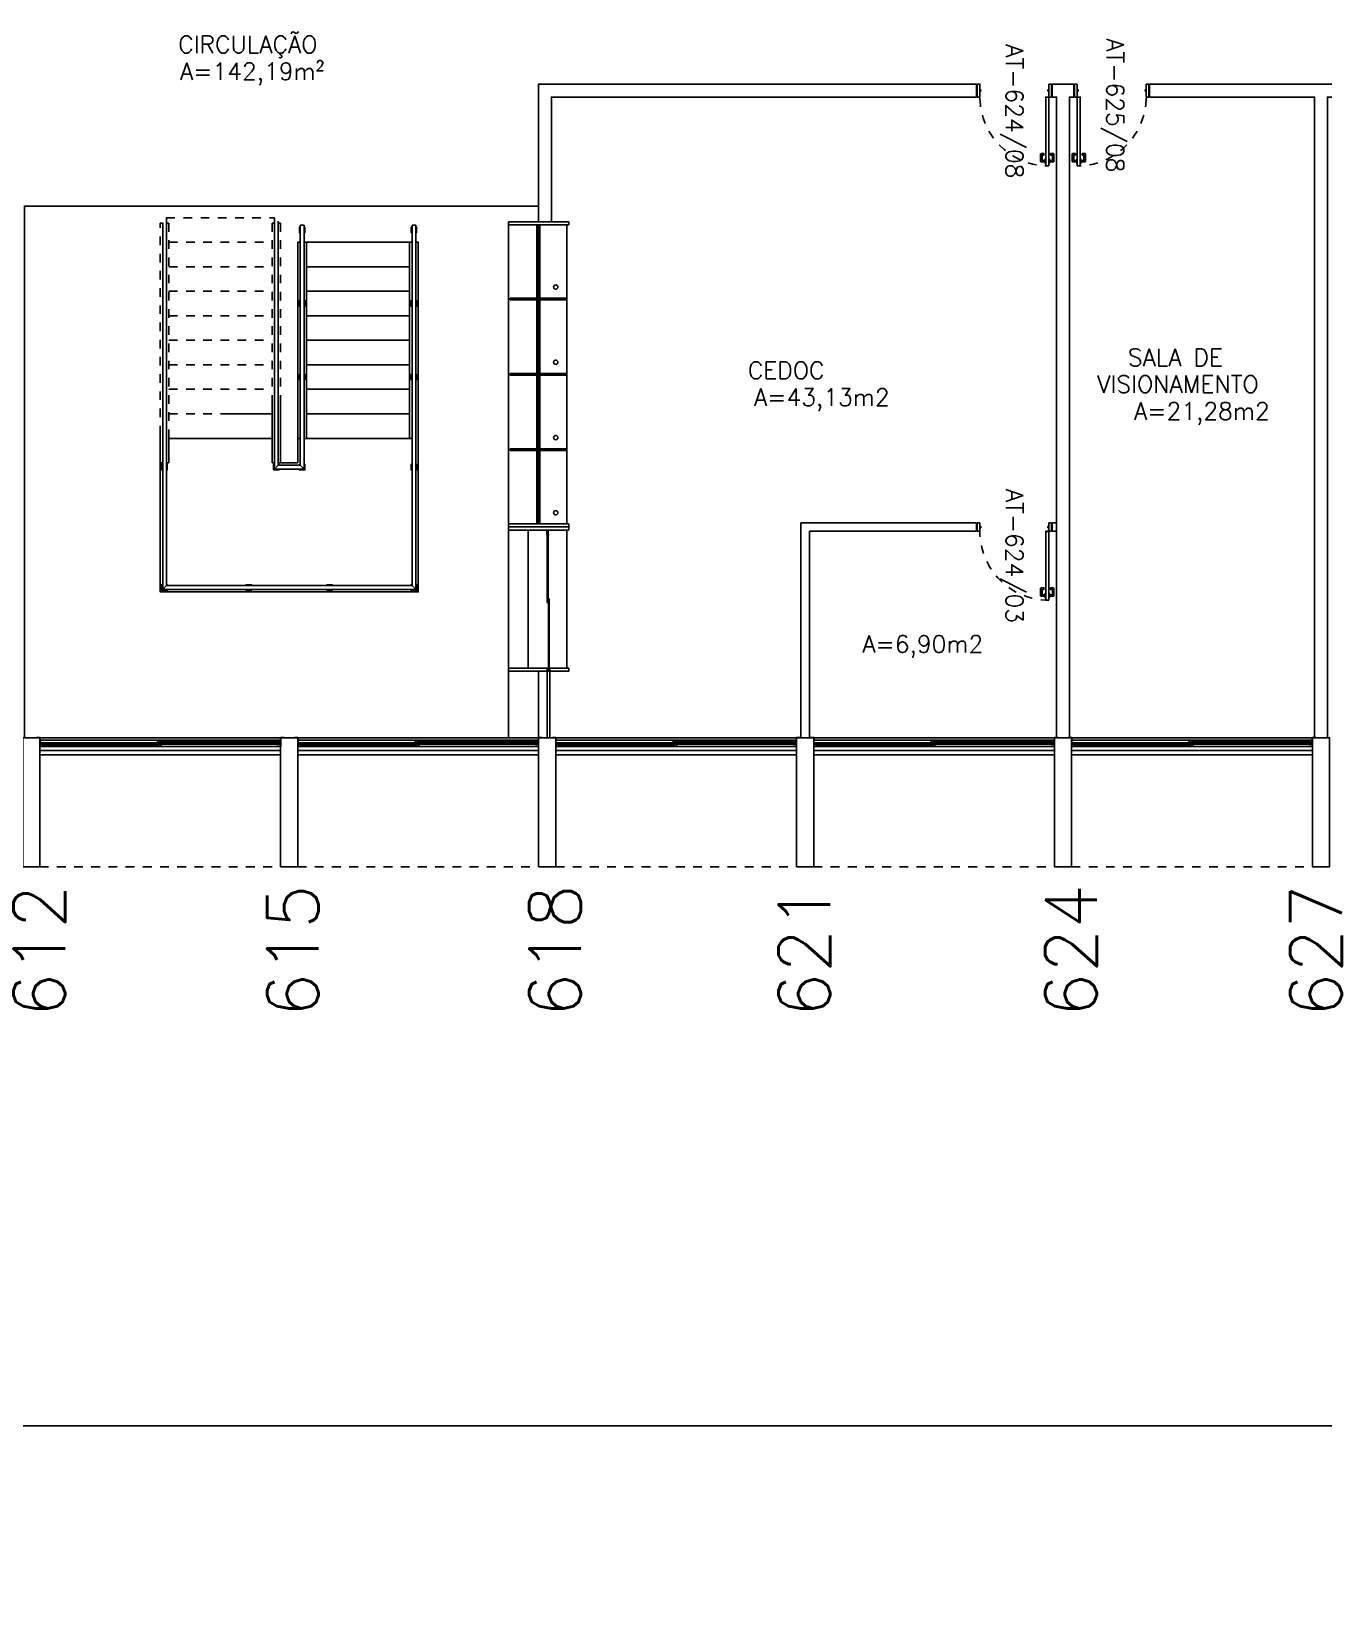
# Model space of a CAD drawing. Extents: x 34 to 586, y 527 to 658.
# Drawn here: x 181.08 to 196.11, y 531.45 to 549.67 of the extents above; entities that cross this region are included whole.
import ezdxf
from ezdxf.enums import TextEntityAlignment as Align

# ---------------------------------------------------------------- set-up
doc = ezdxf.new("R2010")
doc.units = 0
doc.header["$LTSCALE"] = 0.02
doc.header["$MEASUREMENT"] = 0
doc.header["$PDMODE"] = 98
doc.linetypes.add('HIDDEN', pattern=[0.375, 0.25, -0.125])
doc.linetypes.add('HIDDEN2', pattern=[0.1875, 0.125, -0.0625])
doc.layers.get('0').update_dxf_attribs({"linetype": 'CONTINUOUS'})
doc.layers.get('DEFPOINTS').update_dxf_attribs({"linetype": 'CONTINUOUS'})
for name, color, linetype in [('AR-ALV-BXA', 1, 'CONTINUOUS'), ('AR-BNC-VT1', 1, 'CONTINUOUS'), ('AR-BNC-VT2', 22, 'CONTINUOUS'), ('AR-COB-PRJ', 1, 'HIDDEN'), ('AR-COR-VT1', 2, 'CONTINUOUS'), ('AR-COR-VT2', 2, 'CONTINUOUS'), ('AR-DIV', 2, 'CONTINUOUS'), ('AR-DIV-CNG', 9, 'CONTINUOUS'), ('AR-ESC-PRJ', 1, 'HIDDEN'), ('AR-ESQ', 7, 'CONTINUOUS'), ('AR-EST-CNC', 3, 'CONTINUOUS'), ('AR-EST-CNC-IDE', 2, 'CONTINUOUS'), ('AR-FOR-VT1', 1, 'CONTINUOUS'), ('AR-PIS', 1, 'CONTINUOUS'), ('AR-PIS-VT1', 1, 'CONTINUOUS'), ('AR-PIS-VT2', 1, 'CONTINUOUS'), ('AR-REV', 2, 'CONTINUOUS'), ('BI-ESC', 7, 'CONTINUOUS'), ('BI-ESQ', 7, 'CONTINUOUS'), ('BI-POR', 1, 'CONTINUOUS'), ('BL-ESQ-01', 1, 'CONTINUOUS'), ('BL-ESQ-02', 2, 'CONTINUOUS'), ('BL-ESQ-PRJ', 1, 'HIDDEN'), ('DT-ESQ-CRT', 1, 'CONTINUOUS'), ('DT-ESQ-VT1', 1, 'CONTINUOUS'), ('DT-ESQ-VT2', 2, 'CONTINUOUS'), ('ESQ', 2, 'CONTINUOUS'), ('ESTR', 3, 'CONTINUOUS'), ('PROJ', 1, 'HIDDEN2'), ('TEXTO', 2, 'CONTINUOUS'), ('TEXTO-CENTRO-CUSTO', 2, 'CONTINUOUS'), ('TEXTO-ENDEREÇO', 2, 'CONTINUOUS'), ('ÁREA', 2, 'CONTINUOUS')]:
    doc.layers.add(name, color=color, linetype=linetype)
doc.styles.add('1', font='romans.shx', dxfattribs={"height": 1.1})
doc.styles.add('NOPILAR', font='simplex.shx', dxfattribs={"height": 0.6})
doc.styles.add('UNB-100', font='simplex.shx', dxfattribs={"height": 0.2})
doc.styles.add('UNB-100-1', font='simplex.shx', dxfattribs={"height": 0.2})
doc.dimstyles.new('1-600', dxfattribs={"dimtxt": 1.1, "dimasz": 2.5, "dimexe": 2, "dimexo": 4, "dimgap": 0.2, "dimtad": 1, "dimdec": 0, "dimzin": 4, "dimdsep": 46, "dimlunit": 6, "dimtxsty": '1', "dimblk1": 'NONE', "dimblk2": 'NONE', "dimsah": 1, "dimcen": 0, "dimclrd": 2, "dimclre": 2, "dimclrt": 2, "dimadec": 0, "dimazin": 0, "dimtfac": 1, "dimtdec": 0, "dimtmove": 2, "dimatfit": 3, "dimldrblk": 'NONE', "dimfxl": 1, "dimtolj": 1, "dimtzin": 0, "dimarcsym": 0})

# ---------------------------------------------------------------- blocks, each defined once
blk = doc.blocks.new('*D42')
at = {"layer": 'DEFPOINTS', "color": 0, "transparency": 16777216}
for p in [(163.176, 539.953), (259.176, 539.953), (259.176, 533.453)]:
    blk.add_point(p, dxfattribs=at)
at = {"layer": 'TEXTO-CENTRO-CUSTO', "color": 2, "lineweight": -2, "transparency": 16777216}
for p, q in [((163.176, 535.953), (163.176, 531.453)), ((259.176, 535.953), (259.176, 531.453)), ((163.176, 533.453), (259.176, 533.453))]:
    blk.add_line(p, q, dxfattribs=at)
at = {"layer": 'TEXTO-CENTRO-CUSTO', "color": 2, "transparency": 16777216, "insert": (211.176, 534.386), "char_height": 1.1, "attachment_point": 5, "style": '1'}
blk.add_mtext('\\A1;Comunicação', dxfattribs=at)
blk = doc.blocks.new('_NONE')
at = {"color": 0, "linetype": 'ByBlock'}
blk.add_circle((0, 0), 0.25, dxfattribs=at)
blk = doc.blocks.new('ev01c')
at = {"layer": 'AR-DIV-CNG'}
blk.add_lwpolyline([(-0.003, 0.245), (-0.003, -0.455)], dxfattribs=at)
at = {"layer": 'BL-ESQ-01'}
for p, q in [((0, 0.005), (0, 0.008)), ((0, 0.008), (0.046, 0.008)), ((0.046, 0.016), (0.046, 0.008)), ((0.046, 0.016), (0.049, 0.016)), ((0.049, 0.016), (0.049, 0.005)), ((0, -0.005), (0, -0.008)), ((0, -0.008), (0.049, -0.008)), ((0.049, -0.008), (0.049, -0.005))]:
    blk.add_line(p, q, dxfattribs=at)
at = {"layer": 'DT-ESQ-VT2'}
for points in [[(0, 0.005), (0, -0.005), (0.841, -0.005), (0.841, 0.005), (0, 0.005)], [(0.799, 0.02), (0.799, 0.01), (1.639, 0.01), (1.639, 0.02), (0.799, 0.02)]]:
    blk.add_lwpolyline(points, dxfattribs=at)
blk = doc.blocks.new('perfil')
at = {"layer": 'DT-ESQ-CRT'}
for p, q in [((0.131, -5.779), (0.131, -5.878)), ((0.171, -5.777), (0.133, -5.777)), ((0.133, -5.879), (0.133, -5.78)), ((0.134, -5.779), (0.171, -5.779)), ((0.171, -5.779), (0.171, -5.777)), ((0.13, -5.879), (0.093, -5.879)), ((0.093, -5.879), (0.093, -5.881)), ((0.093, -5.881), (0.131, -5.881))]:
    blk.add_line(p, q, dxfattribs=at)
for centre, radius, start, end in [((0.133, -5.779), 0.002, 90, 180), ((0.134, -5.78), 0.001, 90, 180), ((0.13, -5.878), 0.001, 270, 360), ((0.131, -5.879), 0.002, 270, 360)]:
    blk.add_arc(centre, radius, start, end, dxfattribs=at)
blk = doc.blocks.new('ef02')
at = {"layer": 'DT-ESQ-CRT'}
for points in [[(0.03, 0.051, -0.414214), (0.028, 0.053), (0.028, 0.077, 0.414214), (0.027, 0.078), (0.002, 0.078, 0.414214), (0.001, 0.077), (0.001, 0.065), (0, 0.065), (0, 0.077, -0.414214), (0.002, 0.079), (0.028, 0.079, -0.414214), (0.03, 0.077), (0.03, 0.053, 0.414214), (0.031, 0.052), (0.043, 0.052, -1), (0.043, 0.049), (0.002, 0.049, -0.414214), (0, 0.051), (0, 0.064), (0.001, 0.064), (0.001, 0.052, 0.414214), (0.002, 0.051), (0.043, 0.051)], [(1.376, 0.051, 0.414214), (1.378, 0.053), (1.378, 0.077, -0.414214), (1.379, 0.078), (1.404, 0.078, -0.414214), (1.405, 0.077), (1.405, 0.065), (1.407, 0.065), (1.407, 0.077, 0.414214), (1.405, 0.079), (1.379, 0.079, 0.414214), (1.377, 0.077), (1.377, 0.053, -0.414214), (1.376, 0.052), (1.363, 0.052, 1), (1.363, 0.049), (1.405, 0.049, 0.414214), (1.407, 0.051), (1.407, 0.064), (1.405, 0.064), (1.405, 0.052, -0.414214), (1.404, 0.051), (1.363, 0.051)], [(1.366, 0.104), (1.364, 0.104), (1.364, 0.119, -0.414214), (1.366, 0.121), (1.387, 0.121, -0.414214), (1.389, 0.119), (1.389, 0.095, 0.414214), (1.39, 0.094), (1.403, 0.094, -1), (1.403, 0.091), (1.366, 0.091, -0.414214), (1.364, 0.093), (1.364, 0.102), (1.366, 0.102), (1.366, 0.093, 0.414214), (1.367, 0.092), (1.403, 0.092), (1.39, 0.092, -0.414214), (1.388, 0.094), (1.388, 0.118, 0.414214), (1.387, 0.119), (1.367, 0.119, 0.414214), (1.366, 0.118), (1.366, 0.104)], [(2.79, 0.104), (2.792, 0.104), (2.792, 0.119, 0.414214), (2.79, 0.121), (2.769, 0.121, 0.414214), (2.767, 0.119), (2.767, 0.095, -0.414214), (2.766, 0.094), (2.753, 0.094, 1), (2.753, 0.091), (2.79, 0.091, 0.414214), (2.792, 0.093), (2.792, 0.102), (2.79, 0.102), (2.79, 0.093, -0.414214), (2.789, 0.092), (2.753, 0.092), (2.766, 0.092, 0.414214), (2.768, 0.094), (2.768, 0.118, -0.414214), (2.769, 0.119), (2.789, 0.119, -0.414214), (2.79, 0.118), (2.79, 0.104)], [(2.767, 0.123), (2.767, 0.122), (2.795, 0.122, -0.414214), (2.796, 0.121), (2.796, 0.091, -0.414214), (2.795, 0.09), (2.767, 0.09), (2.767, 0.088), (2.795, 0.088, 0.414214), (2.797, 0.09), (2.797, 0.121, 0.414214), (2.795, 0.123), (2.767, 0.123)]]:
    blk.add_lwpolyline(points, format="xyb", dxfattribs=at)
for points in [[(0.04, 0.077), (0.03, 0.077), (0.03, 0.078), (0.041, 0.078, -0.414214), (0.043, 0.076), (0.043, 0.068, -0.414214), (0.041, 0.066), (0.03, 0.066), (0.03, 0.067), (0.04, 0.067, 0.414214), (0.041, 0.068), (0.041, 0.076, 0.414214)], [(1.367, 0.077), (1.377, 0.077), (1.377, 0.078), (1.366, 0.078, 0.414214), (1.364, 0.076), (1.364, 0.068, 0.414214), (1.366, 0.066), (1.377, 0.066), (1.377, 0.067), (1.367, 0.067, -0.414214), (1.366, 0.068), (1.366, 0.076, -0.414214)], [(1.4, 0.119), (1.389, 0.119), (1.389, 0.121), (1.4, 0.121, -0.414214), (1.402, 0.119), (1.402, 0.11, -0.414214), (1.4, 0.108), (1.389, 0.108), (1.389, 0.11), (1.4, 0.11, 0.414214), (1.401, 0.111), (1.401, 0.118, 0.414214)], [(2.756, 0.119), (2.767, 0.119), (2.767, 0.121), (2.756, 0.121, 0.414214), (2.754, 0.119), (2.754, 0.11, 0.414214), (2.756, 0.108), (2.767, 0.108), (2.767, 0.11), (2.756, 0.11, -0.414214), (2.755, 0.111), (2.755, 0.118, -0.414214)]]:
    blk.add_lwpolyline(points, format="xyb", close=True, dxfattribs=at)
at = {"layer": 'DT-ESQ-VT1'}
for p, q in [((0, 0.149), (2.799, 0.149)), ((0, 0.121), (2.756, 0.121)), ((0, 0.091), (2.753, 0.091)), ((0, 0), (2.799, 0)), ((0.028, 0.079), (1.379, 0.079)), ((0.043, 0.049), (2.76, 0.049))]:
    blk.add_line(p, q, dxfattribs=at)
at = {"layer": 'DT-ESQ-VT2'}
for p, q in [((0.031, 0.062), (1.375, 0.062)), ((0.031, 0.062), (0.031, 0.056)), ((0.031, 0.056), (1.375, 0.056)), ((1.375, 0.062), (1.375, 0.056)), ((1.391, 0.104), (2.765, 0.104)), ((1.391, 0.104), (1.391, 0.098)), ((1.391, 0.098), (2.765, 0.098)), ((2.765, 0.104), (2.765, 0.098))]:
    blk.add_line(p, q, dxfattribs=at)
at = {"extrusion": (0, 0, -1), "zscale": -1, "rotation": 180}
blk.add_blockref('perfil', (0.133, -5.729), dxfattribs=at)
at = {"rotation": 180}
blk.add_blockref('perfil', (2.93, -5.729), dxfattribs=at)
blk = doc.blocks.new('pm04')
at = {"layer": 'BL-ESQ-01'}
for points in [[(0.041, 0.922), (0.041, 0.87), (0.034, 0.87), (0.034, 0.922)], [(0.076, 0.922), (0.076, 0.87), (0.083, 0.87), (0.083, 0.922)]]:
    blk.add_lwpolyline(points, close=True, dxfattribs=at)
for points in [[(0.034, 0.905), (-0.01, 0.905, 0.414214), (-0.019, 0.896), (-0.019, 0.816, 0.414214), (-0.01, 0.807), (0.019, 0.807), (0.019, 0.825), (-0.001, 0.825), (-0.001, 0.887), (0.034, 0.887)], [(0.083, 0.905), (0.127, 0.905, -0.414214), (0.136, 0.896), (0.136, 0.816, -0.414214), (0.127, 0.807), (0.098, 0.807), (0.098, 0.825), (0.118, 0.825), (0.118, 0.887), (0.083, 0.887)]]:
    blk.add_lwpolyline(points, format="xyb", dxfattribs=at)
at = {"layer": 'BL-ESQ-02'}
for p, q in [((0.01, 0), (0.01, 0.15)), ((0.04, 0.15), (0.01, 0.15)), ((0.04, 0), (0.01, 0)), ((0.04, 0), (0.04, 0.15))]:
    blk.add_line(p, q, dxfattribs=at)
for points in [[(0.041, 0.951), (0.041, 0.151), (0.076, 0.151), (0.076, 0.951)], [(0.04, 0.067), (0.04, 0.082), (0.05, 0.082), (0.05, 0.067)], [(0.842, 0.067), (0.842, 0.082), (0.832, 0.082), (0.832, 0.067)], [(0.872, 0), (0.842, 0), (0.842, 0.15), (0.872, 0.15)]]:
    blk.add_lwpolyline(points, close=True, dxfattribs=at)
for points in [[(0.01, 0.14), (0, 0.14), (0, 0.01), (0.01, 0.01)], [(0.872, 0.14), (0.882, 0.14), (0.882, 0.01), (0.872, 0.01)]]:
    blk.add_lwpolyline(points, dxfattribs=at)
at = {"layer": 'BL-ESQ-PRJ'}
blk.add_arc((0.041, 0.151), 0.801, 1.0013, 87.4949, dxfattribs=at)
blk = doc.blocks.new('fac-escada-planta térreo')
at = {"layer": 'AR-COR-VT1', "linetype": 'Continuous'}
for points in [[(0.044, 4.176), (0.034, 4.176), (0.034, 4.239), (0.044, 4.239)], [(0.088, 4.239), (0.098, 4.239), (0.098, 4.176), (0.088, 4.176)], [(1.344, 4.176), (1.334, 4.176), (1.334, 4.239), (1.344, 4.239)], [(1.388, 4.239), (1.398, 4.239), (1.398, 4.176), (1.388, 4.176)], [(0.044, 3.321), (0.034, 3.321), (0.034, 3.384), (0.044, 3.384)], [(0.088, 3.384), (0.098, 3.384), (0.098, 3.321), (0.088, 3.321)], [(1.344, 3.321), (1.334, 3.321), (1.334, 3.384), (1.344, 3.384)], [(1.388, 3.384), (1.398, 3.384), (1.398, 3.321), (1.388, 3.321)], [(0.044, 2.466), (0.034, 2.466), (0.034, 2.529), (0.044, 2.529)], [(0.088, 2.529), (0.098, 2.529), (0.098, 2.466), (0.088, 2.466)], [(1.344, 2.466), (1.334, 2.466), (1.334, 2.529), (1.344, 2.529)], [(1.388, 2.529), (1.398, 2.529), (1.398, 2.466), (1.388, 2.466)], [(-1.556, 1.418), (-1.566, 1.418), (-1.566, 1.482), (-1.556, 1.482)], [(-1.512, 1.482), (-1.502, 1.482), (-1.502, 1.418), (-1.512, 1.418)], [(-0.256, 1.482), (-0.266, 1.482), (-0.266, 1.418), (-0.202, 1.418), (-0.202, 1.428)], [(-0.202, 1.472), (-0.202, 1.482), (-0.212, 1.482)], [(0.088, 1.482), (0.098, 1.482), (0.098, 1.418), (0.034, 1.418), (0.034, 1.428)], [(0.034, 1.472), (0.034, 1.482), (0.044, 1.482)], [(1.344, 1.418), (1.334, 1.418), (1.334, 1.482), (1.344, 1.482)], [(1.388, 1.482), (1.398, 1.482), (1.398, 1.418), (1.388, 1.418)], [(-1.502, 0.028), (-1.502, 0.018), (-1.566, 0.018), (-1.566, 0.082), (-1.556, 0.082)], [(-1.512, 0.082), (-1.502, 0.082), (-1.502, 0.072)], [(-0.586, 0.072), (-0.586, 0.082), (-0.522, 0.082), (-0.522, 0.072)], [(-0.522, 0.028), (-0.522, 0.018), (-0.586, 0.018), (-0.586, 0.028)], [(0.354, 0.072), (0.354, 0.082), (0.418, 0.082), (0.418, 0.072)], [(0.418, 0.028), (0.418, 0.018), (0.354, 0.018), (0.354, 0.028)], [(1.388, 0.082), (1.398, 0.082), (1.398, 0.018), (1.334, 0.018), (1.334, 0.028)], [(1.334, 0.072), (1.334, 0.082), (1.344, 0.082)]]:
    blk.add_lwpolyline(points, dxfattribs=at)
at = {"layer": 'AR-COR-VT2'}
for p, q in [((-1.556, 4.292), (-1.556, 1.84)), ((-1.512, 4.348), (-1.512, 1.854)), ((-0.256, 2.25), (-0.256, 4.349)), ((-0.212, 2.264), (-0.212, 4.309)), ((0.044, 4.263), (0.044, 1.474)), ((0.088, 4.263), (0.044, 4.263)), ((0.088, 4.263), (0.088, 1.429)), ((1.344, 4.263), (1.344, 0.072)), ((1.388, 4.263), (1.344, 4.263)), ((1.388, 4.263), (1.388, 0.028)), ((-0.256, 2.25), (-0.256, 1.429)), ((-0.212, 2.264), (-0.212, 1.474)), ((-1.556, 1.84), (-1.556, 0.028)), ((-1.512, 1.854), (-1.512, 0.072)), ((-0.256, 1.473), (-0.256, 1.473)), ((-0.212, 1.472), (-0.256, 1.428)), ((-0.212, 1.472), (0.044, 1.472)), ((0.044, 1.472), (0.088, 1.428)), ((-0.256, 1.428), (0.088, 1.428)), ((-1.512, 0.072), (-1.556, 0.028)), ((-1.556, 0.028), (1.388, 0.028)), ((-1.512, 0.072), (1.344, 0.072)), ((1.344, 0.072), (1.388, 0.028)), ((1.344, 0.072), (1.388, 0.028)), ((1.388, 0.072), (1.388, 0.072))]:
    blk.add_line(p, q, dxfattribs=at)
at = {"layer": 'AR-ESC-PRJ'}
for p, q in [((-1.584, 4.288), (-1.554, 4.288)), ((-1.584, 1.831), (-1.584, 4.288)), ((-1.514, 4.35), (-0.254, 4.35)), ((-1.514, 4.288), (-1.484, 4.288)), ((-1.484, 4.288), (-1.484, 1.863)), ((-0.284, 4.288), (-0.284, 2.242)), ((-0.284, 4.288), (-0.254, 4.288)), ((-0.214, 4.288), (-0.184, 4.288)), ((-0.184, 4.288), (-0.184, 2.273)), ((-1.484, 4.065), (-0.284, 4.065)), ((-1.484, 3.78), (-0.284, 3.78)), ((-1.484, 3.495), (-0.284, 3.495)), ((-1.484, 3.21), (-0.284, 3.21)), ((-1.484, 2.925), (-0.284, 2.925)), ((-1.484, 2.64), (-0.284, 2.64)), ((-1.484, 2.355), (-0.284, 2.355)), ((-1.484, 2.07), (-0.827, 2.07))]:
    blk.add_line(p, q, dxfattribs=at)
at = {"layer": 'AR-PIS-VT1', "ltscale": 0.2}
for p, q in [((0.116, 4.065), (1.316, 4.065)), ((0.116, 3.78), (1.316, 3.78)), ((0.116, 3.495), (1.316, 3.495)), ((0.116, 3.21), (1.316, 3.21)), ((0.116, 2.925), (1.316, 2.925)), ((0.116, 2.64), (1.316, 2.64)), ((0.116, 2.355), (1.316, 2.355)), ((-0.827, 2.07), (-0.284, 2.07)), ((0.116, 2.07), (1.316, 2.07)), ((-1.484, 1.785), (-0.284, 1.785)), ((0.016, 1.785), (0.046, 1.785)), ((0.116, 1.785), (0.086, 1.785)), ((1.316, 1.785), (1.346, 1.785))]:
    blk.add_line(p, q, dxfattribs=at)
at = {"layer": 'AR-PIS-VT2', "ltscale": 0.2}
for p, q in [((0.016, 4.065), (0.044, 4.065)), ((0.016, 4.065), (0.016, 1.5)), ((0.116, 4.065), (0.088, 4.065)), ((0.116, 4.065), (0.116, 1.785)), ((1.316, 4.065), (1.316, 1.785)), ((1.316, 4.065), (1.344, 4.065)), ((1.388, 4.065), (1.416, 4.065)), ((-0.284, 2.242), (-0.284, 1.5)), ((-0.184, 2.273), (-0.184, 1.5)), ((-1.484, 1.863), (-1.484, 1.5)), ((0.116, 1.785), (1.316, 1.785)), ((-1.556, 1.5), (-1.584, 1.5)), ((-1.484, 1.5), (-1.512, 1.5)), ((-0.284, 1.5), (-0.256, 1.5)), ((-0.212, 1.5), (0.016, 1.5))]:
    blk.add_line(p, q, dxfattribs=at)
blk.add_lwpolyline([(1.416, 4.065), (1.416, 4.065), (1.416, 0), (-1.584, 0), (-1.584, 1.831), (-1.584, 1.831)], dxfattribs=at)
blk = doc.blocks.new('ev01a')
at = {"layer": 'DT-ESQ-CRT', "ltscale": 0.1}
for points in [[(0.023, 0.841), (0.023, 0.854, -0.414214), (0.024, 0.855), (0.035, 0.855, -0.414214), (0.036, 0.854), (0.036, 0.841, -1), (0.035, 0.841), (0.035, 0.853, 0.414214), (0.034, 0.854), (0.026, 0.854, 0.280505), (0.024, 0.853), (0.024, 0.841, -1)], [(0.023, 0.014), (0.023, 0.001, 0.414214), (0.024, 0), (0.035, 0, 0.414214), (0.036, 0.001), (0.036, 0.014, 1), (0.035, 0.014), (0.035, 0.002, -0.414214), (0.034, 0.001), (0.026, 0.001, -0.280505), (0.024, 0.002), (0.024, 0.014, 1)]]:
    blk.add_lwpolyline(points, format="xyb", close=True, dxfattribs=at)
at = {"layer": 'DT-ESQ-VT1'}
for p, q in [((0.023, 0.841), (0.023, 0.014)), ((0.036, 0.841), (0.036, 0.014))]:
    blk.add_line(p, q, dxfattribs=at)
at = {"layer": 'DT-ESQ-VT2'}
blk.add_lwpolyline([(0.033, 0.852), (0.026, 0.852), (0.026, 0.003), (0.033, 0.003), (0.033, 0.852)], dxfattribs=at)
blk = doc.blocks.new('pm01')
at = {"layer": 'BL-ESQ-01'}
for points in [[(0.034, 0.855), (-0.01, 0.855, 0.414214), (-0.019, 0.846), (-0.019, 0.766, 0.414214), (-0.01, 0.757), (0.019, 0.757), (0.019, 0.775), (-0.001, 0.775), (-0.001, 0.837), (0.034, 0.837)], [(0.083, 0.855), (0.127, 0.855, -0.414214), (0.136, 0.846), (0.136, 0.766, -0.414214), (0.127, 0.757), (0.098, 0.757), (0.098, 0.775), (0.118, 0.775), (0.118, 0.837), (0.083, 0.837)]]:
    blk.add_lwpolyline(points, format="xyb", dxfattribs=at)
for points in [[(0.041, 0.872), (0.041, 0.82), (0.034, 0.82), (0.034, 0.872)], [(0.076, 0.872), (0.076, 0.82), (0.083, 0.82), (0.083, 0.872)]]:
    blk.add_lwpolyline(points, close=True, dxfattribs=at)
at = {"layer": 'BL-ESQ-02'}
for p, q in [((0.01, 0.1), (0.01, 0)), ((0.04, 0.1), (0.01, 0.1)), ((0.04, 0), (0.01, 0)), ((0.04, 0.1), (0.04, 0)), ((0.872, 0.1), (0.842, 0.1)), ((0.842, 0.1), (0.842, 0)), ((0.842, 0), (0.872, 0)), ((0.872, 0), (0.872, 0.1))]:
    blk.add_line(p, q, dxfattribs=at)
for points in [[(0.041, 0.901), (0.041, 0.101), (0.076, 0.101), (0.076, 0.901)], [(0.04, 0.043), (0.04, 0.058), (0.05, 0.058), (0.05, 0.043)], [(0.842, 0.043), (0.842, 0.058), (0.832, 0.058), (0.832, 0.043)]]:
    blk.add_lwpolyline(points, close=True, dxfattribs=at)
for points in [[(0, 0.01), (0, 0.09), (0.01, 0.09)], [(0.01, 0.01), (0, 0.01)], [(0.882, 0.01), (0.882, 0.09), (0.872, 0.09)], [(0.872, 0.01), (0.882, 0.01)]]:
    blk.add_lwpolyline(points, dxfattribs=at)
at = {"layer": 'BL-ESQ-PRJ'}
blk.add_arc((0.041, 0.1), 0.802, 357.498, 87.498, dxfattribs=at)
at = {"layer": 'DT-ESQ-VT1'}
for points in [[(0.04, 0.1), (0.04, 0.075), (0.041, 0.075), (0.041, 0.1)], [(0.041, 0.101), (0.066, 0.101), (0.066, 0.1), (0.041, 0.1)]]:
    blk.add_lwpolyline(points, close=True, dxfattribs=at)

msp = doc.modelspace()

# ---------------------------------------------------------------- linework, layer by layer
at = {"layer": 'AR-ALV-BXA'}
for points in [[(190.176, 541.453), (192.976, 541.453), (192.976, 541.253), (190.176, 541.253)], [(193.176, 541.453), (195.976, 541.453), (195.976, 541.253), (193.176, 541.253)]]:
    msp.add_lwpolyline(points, close=True, dxfattribs=at)
at = {"layer": 'AR-BNC-VT1'}
for p, q in [((186.626, 547.418), (186.626, 543.938)), ((186.626, 543.868), (186.626, 541.455))]:
    msp.add_line(p, q, dxfattribs=at)
at = {"layer": 'AR-BNC-VT2', "color": 1}
for p, q in [((186.956, 547.418), (186.956, 546.563)), ((187.306, 547.418), (187.306, 546.563)), ((187.306, 546.543), (187.306, 545.688)), ((187.306, 545.668), (187.306, 544.813)), ((187.306, 544.793), (187.306, 543.938)), ((186.856, 543.868), (186.856, 542.26)), ((187.306, 543.868), (187.306, 542.26))]:
    msp.add_line(p, q, dxfattribs=at)
at = {"layer": 'AR-BNC-VT2'}
for p, q in [((186.956, 546.543), (186.956, 545.688)), ((186.956, 545.668), (186.956, 544.813)), ((186.956, 544.793), (186.956, 543.938)), ((187.091, 542.225), (187.076, 542.225)), ((187.106, 542.225), (187.101, 542.225))]:
    msp.add_line(p, q, dxfattribs=at)
at = {"layer": 'AR-BNC-VT2', "color": 1}
for centre in [(187.176, 546.693), (187.176, 545.818), (187.176, 544.943), (187.176, 544.068)]:
    msp.add_circle(centre, 0.025, dxfattribs=at)
at = {"layer": 'AR-COB-PRJ'}
for p, q in [((181.173, 539.953), (183.973, 539.953)), ((184.173, 539.953), (186.973, 539.953)), ((187.173, 539.953), (189.973, 539.953)), ((190.173, 539.953), (192.973, 539.953)), ((193.176, 539.953), (195.976, 539.953))]:
    msp.add_line(p, q, dxfattribs=at)
at = {"layer": 'AR-DIV'}
for p, q in [((190.026, 543.953), (192.069, 543.953)), ((190.026, 541.453), (190.026, 543.953)), ((192.069, 543.853), (192.069, 543.953)), ((192.951, 543.953), (193.001, 543.953)), ((192.951, 543.853), (192.951, 543.953)), ((190.126, 543.853), (192.069, 543.853)), ((190.126, 541.453), (190.126, 543.853)), ((192.951, 543.853), (193.001, 543.853))]:
    msp.add_line(p, q, dxfattribs=at)
for points in [[(186.626, 547.453), (187.326, 547.453), (187.326, 547.418), (186.626, 547.418)], [(186.646, 546.563), (187.306, 546.563), (187.306, 546.543), (186.646, 546.543)], [(186.646, 545.688), (187.306, 545.688), (187.306, 545.668), (186.646, 545.668)], [(186.646, 544.813), (187.306, 544.813), (187.306, 544.793), (186.646, 544.793)], [(186.626, 543.938), (187.326, 543.938), (187.326, 543.903), (186.626, 543.903)], [(186.626, 543.903), (187.326, 543.903), (187.326, 543.868), (186.626, 543.868)], [(186.626, 542.26), (187.076, 542.26), (187.076, 542.225), (186.626, 542.225)], [(187.106, 542.26), (187.326, 542.26), (187.326, 542.225), (187.106, 542.225)]]:
    msp.add_lwpolyline(points, close=True, dxfattribs=at)
at = {"layer": 'AR-ESQ', "color": 2}
msp.add_line((187.106, 542.225), (187.106, 541.453), dxfattribs=at)
at = {"layer": 'AR-EST-CNC'}
for points in [[(180.976, 541.453), (180.976, 539.953), (181.176, 539.953), (181.176, 541.453), (180.976, 541.453)], [(180.976, 541.453), (180.976, 539.953), (181.176, 539.953), (181.176, 541.453), (180.976, 541.453)], [(183.976, 541.453), (183.976, 539.953), (184.176, 539.953), (184.176, 541.453), (183.976, 541.453)], [(183.976, 541.453), (183.976, 539.953), (184.176, 539.953), (184.176, 541.453), (183.976, 541.453)], [(186.976, 541.453), (186.976, 539.953), (187.176, 539.953), (187.176, 541.453), (186.976, 541.453)], [(186.976, 541.453), (186.976, 539.953), (187.176, 539.953), (187.176, 541.453), (186.976, 541.453)], [(189.976, 541.453), (189.976, 539.953), (190.176, 539.953), (190.176, 541.453), (189.976, 541.453)], [(189.976, 541.453), (189.976, 539.953), (190.176, 539.953), (190.176, 541.453), (189.976, 541.453)], [(192.976, 541.453), (192.976, 539.953), (193.176, 539.953), (193.176, 541.453), (192.976, 541.453)], [(192.976, 541.453), (192.976, 539.953), (193.176, 539.953), (193.176, 541.453), (192.976, 541.453)], [(195.976, 541.453), (195.976, 539.953), (196.176, 539.953), (196.176, 541.453), (195.976, 541.453)], [(195.976, 541.453), (195.976, 539.953), (196.176, 539.953), (196.176, 541.453), (195.976, 541.453)]]:
    msp.add_lwpolyline(points, dxfattribs=at)
at = {"layer": 'AR-FOR-VT1'}
msp.add_lwpolyline([(186.976, 547.633), (180.996, 547.634), (180.996, 541.453)], dxfattribs=at)
at = {"layer": 'AR-PIS'}
for p, q in [((183.976, 541.253), (181.176, 541.253)), ((186.976, 541.253), (184.176, 541.253)), ((189.976, 541.253), (187.176, 541.253)), ((192.976, 541.253), (190.176, 541.253)), ((195.976, 541.253), (193.176, 541.253))]:
    msp.add_line(p, q, dxfattribs=at)
at = {"layer": 'AR-PIS-VT2'}
for p, q in [((183.976, 541.453), (181.176, 541.453)), ((183.976, 541.453), (181.176, 541.453)), ((186.976, 541.453), (184.176, 541.453)), ((186.976, 541.453), (184.176, 541.453)), ((189.976, 541.453), (187.176, 541.453)), ((189.976, 541.453), (187.176, 541.453)), ((192.976, 541.453), (190.176, 541.453)), ((192.976, 541.453), (190.176, 541.453)), ((195.976, 541.453), (193.176, 541.453)), ((195.976, 541.453), (193.176, 541.453))]:
    msp.add_line(p, q, dxfattribs=at)
at = {"layer": 'AR-REV'}
for p, q in [((186.976, 542.225), (186.976, 541.453)), ((187.076, 542.225), (187.076, 541.453))]:
    msp.add_line(p, q, dxfattribs=at)
for points in [[(186.976, 547.453), (186.976, 549.053), (192.069, 549.053), (192.069, 548.902), (187.126, 548.903), (187.126, 547.453), (186.976, 547.453)], [(193.151, 541.453), (193.151, 548.903), (193.201, 548.903), (193.201, 549.053), (192.951, 549.053), (192.951, 548.903), (193.001, 548.903), (193.001, 541.453)], [(196.151, 541.453), (196.151, 548.903), (199.908, 548.903), (199.908, 549.053), (194.083, 549.053), (194.083, 548.903), (196.001, 548.903), (196.001, 541.453)]]:
    msp.add_lwpolyline(points, dxfattribs=at)
at = {"layer": 'ESQ'}
for p, q in [((181.176, 541.453), (183.976, 541.453)), ((181.176, 541.378), (183.976, 541.378)), ((184.176, 541.453), (186.976, 541.453)), ((184.176, 541.378), (186.976, 541.378)), ((187.176, 541.453), (189.976, 541.453)), ((187.176, 541.378), (189.976, 541.378)), ((190.176, 541.453), (192.976, 541.453)), ((190.176, 541.378), (192.976, 541.378)), ((193.176, 541.453), (195.976, 541.453)), ((193.176, 541.378), (195.976, 541.378)), ((181.176, 541.303), (183.976, 541.303)), ((184.176, 541.303), (186.976, 541.303)), ((187.176, 541.303), (189.976, 541.303)), ((190.176, 541.303), (192.976, 541.303)), ((193.176, 541.303), (195.976, 541.303))]:
    msp.add_line(p, q, dxfattribs=at)
at = {"layer": 'ESTR'}
for points in [[(180.976, 541.453), (180.976, 539.953), (181.176, 539.953), (181.176, 541.453)], [(183.976, 541.453), (183.976, 539.953), (184.176, 539.953), (184.176, 541.453)], [(186.976, 541.453), (186.976, 539.953), (187.176, 539.953), (187.176, 541.453)], [(189.976, 541.453), (189.976, 539.953), (190.176, 539.953), (190.176, 541.453)], [(192.976, 541.453), (192.976, 539.953), (193.176, 539.953), (193.176, 541.453)], [(195.976, 541.453), (195.976, 539.953), (196.176, 539.953), (196.176, 541.453)]]:
    msp.add_lwpolyline(points, close=True, dxfattribs=at)
at = {"layer": 'PROJ'}
for p, q in [((181.176, 539.953), (183.976, 539.953)), ((184.176, 539.953), (186.976, 539.953)), ((187.176, 539.953), (189.976, 539.953)), ((190.176, 539.953), (192.976, 539.953)), ((193.176, 539.953), (195.976, 539.953))]:
    msp.add_line(p, q, dxfattribs=at)

# ---------------------------------------------------------------- block references
at = {"layer": 'BI-ESC'}
msp.add_blockref('fac-escada-planta térreo', (184.16, 543.149), dxfattribs=at)
at = {"layer": 'BI-ESQ'}
for name, p in [('ev01a', (186.953, 546.563)), ('ev01a', (186.953, 545.688)), ('ev01a', (186.953, 544.813)), ('ev01a', (186.953, 543.938)), ('ef02', (181.178, 541.303)), ('ef02', (184.178, 541.303)), ('ef02', (187.178, 541.303)), ('ef02', (190.178, 541.303)), ('ef02', (193.178, 541.303))]:
    msp.add_blockref(name, p, dxfattribs=at)
at = {"layer": 'BI-ESQ', "rotation": 270}
msp.add_blockref('ev01c', (187.081, 543.865), dxfattribs=at)
at = {"layer": 'BI-POR'}
for name, p, rotation in [('pm04', (192.951, 549.053), 180.0000000000293), ('pm01', (192.951, 543.953), 180.0000000000391)]:
    msp.add_blockref(name, p, dxfattribs=dict(at, rotation=rotation))
at = {"layer": 'BI-POR', "xscale": -1, "rotation": 180.0000000014135}
msp.add_blockref('pm04', (193.201, 549.053), dxfattribs=at)

# ---------------------------------------------------------------- texts
at = {"layer": 'AR-EST-CNC-IDE', "style": 'NOPILAR'}
for s, p in [('624', (193.468, 538.203)), ('624', (193.468, 538.203)), ('612', (181.468, 538.203)), ('615', (184.418, 538.203)), ('618', (187.468, 538.203)), ('621', (190.368, 538.203)), ('627', (196.318, 538.203))]:
    msp.add_text(s, height=0.6, rotation=90, dxfattribs=at).set_placement(p)
at = {"layer": 'TEXTO', "style": 'UNB-100'}
for s, p in [('CIRCULAÇÃO', (182.785, 549.414)), ('SALA DE', (193.83, 545.775)), ('CEDOC', (189.41, 545.625)), ('VISIONAMENTO', (193.474, 545.464))]:
    msp.add_text(s, height=0.2, dxfattribs=at).set_placement(p)
at = {"layer": 'TEXTO-ENDEREÇO', "style": 'UNB-100-1'}
for s, p in [('AT-625/08', (193.583, 549.586)), ('AT-625/08', (193.583, 549.586)), ('AT-624/08', (192.412, 549.517)), ('AT-624/08', (192.412, 549.517)), ('AT-624/03', (192.412, 544.347))]:
    msp.add_text(s, height=0.2, rotation=270, dxfattribs=at).set_placement(p)
at = {"layer": 'ÁREA', "style": 'UNB-100'}
for s, p in [('A=142,19m²', (183.646, 549.101)), ('A=43,13m2', (190.271, 545.312)), ('A=21,28m2', (194.691, 545.151)), ('A=6,90m2', (191.445, 542.442))]:
    msp.add_text(s, height=0.2, dxfattribs=at).set_placement(p, align=Align.CENTER)

# ---------------------------------------------------------------- dimensions: what is measured, and where the dimension line sits
at = {"layer": 'TEXTO-CENTRO-CUSTO'}
dim = msp.add_aligned_dim(p1=(163.176, 539.953), p2=(259.176, 539.953), distance=-6.5, text='Comunicação', dimstyle='1-600', dxfattribs=at)
dim.commit()
dim.dimension.update_dxf_attribs({"geometry": '*D42', "text_midpoint": (211.176, 534.386)})

doc.saveas('drawing.dxf')
